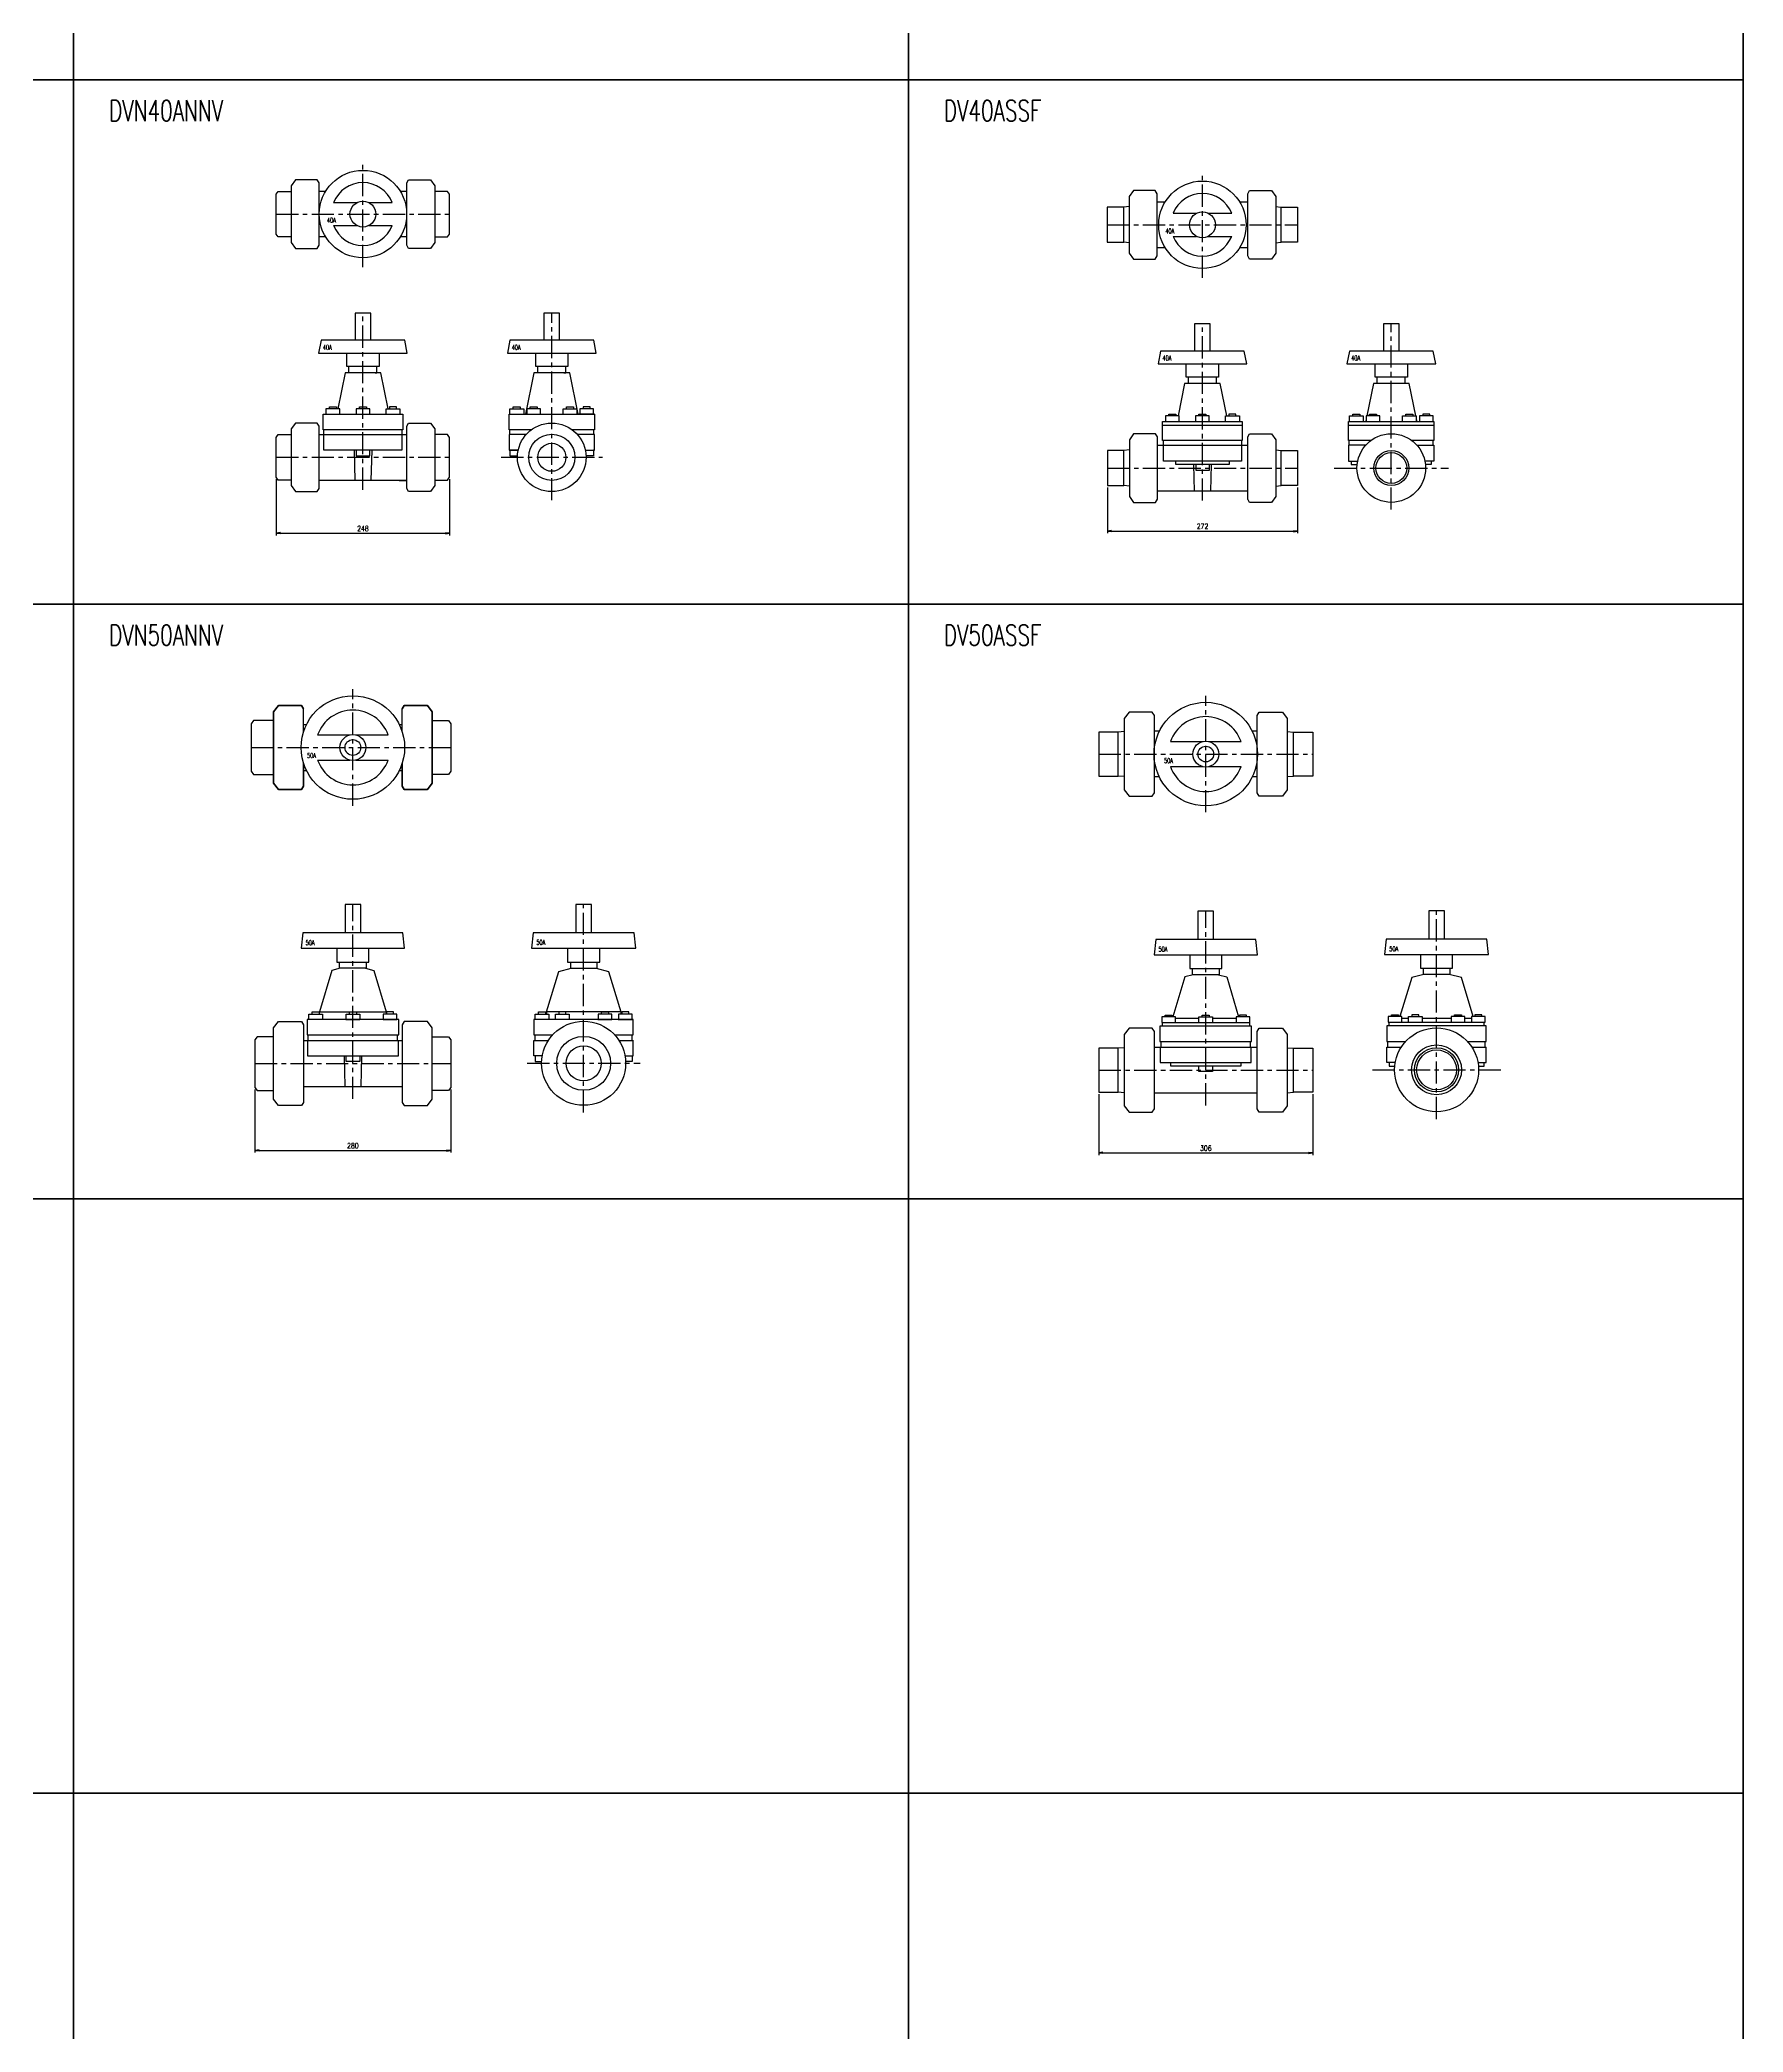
# Model space of a CAD drawing. Header units: millimetres. Extents: x 1711 to 90196, y -23291 to 8516.
# Drawn here: x 31131 to 33566, y -17235 to -14387 of the extents above; entities that cross this region are included whole.
import ezdxf

# ---------------------------------------------------------------- set-up
doc = ezdxf.new("R2010")
doc.units = ezdxf.units.MM
doc.header["$PDMODE"] = 35
doc.linetypes.add('CENTER', pattern=[50.8, 31.75, -6.35, 6.35, -6.35])
for name, color, linetype in [('CEN', 2, 'CENTER'), ('寸法', 2, 'Continuous'), ('配管-CVP', 4, 'Continuous')]:
    doc.layers.add(name, color=color, linetype=linetype)
doc.layers.add('line', color=153, linetype='Continuous', lineweight=50)
doc.styles.add('kpk', font='romans.shx', dxfattribs={"width": 0.7, "bigfont": 'extfont2.shx'})
doc.styles.get("Standard").update_dxf_attribs({"font": 'romans.shx', "bigfont": 'extfont.shx'})
doc.dimstyles.new('KPK-3', dxfattribs={"dimscale": 3, "dimtxt": 2.5, "dimasz": 2, "dimexe": 1, "dimexo": 1, "dimgap": 1, "dimtad": 3, "dimdec": 1, "dimdsep": 46, "dimtxsty": 'kpk', "dimblk": 'OPEN', "dimcen": 2.5, "dimclrd": 2, "dimclre": 2, "dimclrt": 4, "dimadec": 1, "dimazin": 2, "dimtfac": 1, "dimtdec": 1, "dimtmove": 0, "dimatfit": 2, "dimldrblk": 'OPEN', "dimfxl": 0, "dimlwd": -1, "dimlwe": -1, "dimarcsym": 0})

# ---------------------------------------------------------------- blocks, each defined once
blk = doc.blocks.new('_Open')
at = {"color": 0, "linetype": 'ByBlock', "lineweight": -2}
for p, q in [((-1, 0.17), (0, 0)), ((-1, -0.17), (0, 0)), ((0, 0), (-1, 0))]:
    blk.add_line(p, q, dxfattribs=at)
blk = doc.blocks.new('*D3073')
at = {"layer": 'Defpoints', "color": 0, "transparency": 16777216}
for p in [(31469, -15011.9), (31717, -15011.9), (31717, -15092)]:
    blk.add_point(p, dxfattribs=at)
at = {"layer": '寸法', "color": 2, "transparency": 16777216}
for p, q in [((31469, -15014.9), (31469, -15095)), ((31717, -15014.9), (31717, -15095)), ((31475, -15092), (31711, -15092))]:
    blk.add_line(p, q, dxfattribs=at)
at = {"layer": '寸法', "color": 2, "transparency": 16777216, "xscale": 6, "yscale": 6, "zscale": 6, "rotation": 180}
blk.add_blockref('_Open', (31469, -15092), dxfattribs=at)
at = {"layer": '寸法', "color": 2, "transparency": 16777216, "xscale": 6, "yscale": 6, "zscale": 6}
blk.add_blockref('_Open', (31717, -15092), dxfattribs=at)
at = {"layer": '寸法', "color": 4, "transparency": 16777216, "insert": (31593, -15085.3), "char_height": 7.5, "attachment_point": 5, "style": 'kpk', "bg_fill": 3, "box_fill_scale": 1.1, "bg_fill_color": 256, "bg_fill_true_color": 13158600, "bg_fill_transparency": 0}
blk.add_mtext('248', dxfattribs=at)
blk = doc.blocks.new('*D3074')
at = {"layer": 'Defpoints', "color": 0, "transparency": 16777216}
for p in [(31438.6, -15884.4), (31718.6, -15884.4), (31718.6, -15974.4)]:
    blk.add_point(p, dxfattribs=at)
at = {"layer": '寸法', "color": 2, "transparency": 16777216}
for p, q in [((31438.6, -15887.4), (31438.6, -15977.4)), ((31718.6, -15887.4), (31718.6, -15977.4)), ((31444.6, -15974.4), (31712.6, -15974.4))]:
    blk.add_line(p, q, dxfattribs=at)
at = {"layer": '寸法', "color": 2, "transparency": 16777216, "xscale": 6, "yscale": 6, "zscale": 6, "rotation": 180}
blk.add_blockref('_Open', (31438.6, -15974.4), dxfattribs=at)
at = {"layer": '寸法', "color": 2, "transparency": 16777216, "xscale": 6, "yscale": 6, "zscale": 6}
blk.add_blockref('_Open', (31718.6, -15974.4), dxfattribs=at)
at = {"layer": '寸法', "color": 4, "transparency": 16777216, "insert": (31578.6, -15967.6), "char_height": 7.5, "attachment_point": 5, "style": 'kpk', "bg_fill": 3, "box_fill_scale": 1.1, "bg_fill_color": 256, "bg_fill_true_color": 13158600, "bg_fill_transparency": 0}
blk.add_mtext('280', dxfattribs=at)
blk = doc.blocks.new('*D3014')
at = {"layer": 'Defpoints', "color": 0, "transparency": 16777216}
for p in [(32657.3, -15023.8), (32929.3, -15023.8), (32929.3, -15088.9)]:
    blk.add_point(p, dxfattribs=at)
at = {"layer": '寸法', "color": 2, "transparency": 16777216}
for p, q in [((32657.3, -15026.8), (32657.3, -15091.9)), ((32929.3, -15026.8), (32929.3, -15091.9)), ((32663.3, -15088.9), (32923.3, -15088.9))]:
    blk.add_line(p, q, dxfattribs=at)
at = {"layer": '寸法', "color": 2, "transparency": 16777216, "xscale": 6, "yscale": 6, "zscale": 6, "rotation": 180}
blk.add_blockref('_Open', (32657.3, -15088.9), dxfattribs=at)
at = {"layer": '寸法', "color": 2, "transparency": 16777216, "xscale": 6, "yscale": 6, "zscale": 6}
blk.add_blockref('_Open', (32929.3, -15088.9), dxfattribs=at)
at = {"layer": '寸法', "color": 4, "transparency": 16777216, "insert": (32793.3, -15082.1), "char_height": 7.5, "attachment_point": 5, "style": 'kpk', "bg_fill": 3, "box_fill_scale": 1.1, "bg_fill_color": 256, "bg_fill_true_color": 13158600, "bg_fill_transparency": 0}
blk.add_mtext('272', dxfattribs=at)
blk = doc.blocks.new('*D3015')
at = {"layer": 'Defpoints', "color": 0, "transparency": 16777216}
for p in [(32645, -15891.2), (32951, -15891.2), (32951, -15978)]:
    blk.add_point(p, dxfattribs=at)
at = {"layer": '寸法', "color": 2, "transparency": 16777216}
for p, q in [((32645, -15894.2), (32645, -15981)), ((32951, -15894.2), (32951, -15981)), ((32651, -15978), (32945, -15978))]:
    blk.add_line(p, q, dxfattribs=at)
at = {"layer": '寸法', "color": 2, "transparency": 16777216, "xscale": 6, "yscale": 6, "zscale": 6, "rotation": 180}
blk.add_blockref('_Open', (32645, -15978), dxfattribs=at)
at = {"layer": '寸法', "color": 2, "transparency": 16777216, "xscale": 6, "yscale": 6, "zscale": 6}
blk.add_blockref('_Open', (32951, -15978), dxfattribs=at)
at = {"layer": '寸法', "color": 4, "transparency": 16777216, "insert": (32798, -15971.2), "char_height": 7.5, "attachment_point": 5, "style": 'kpk', "bg_fill": 3, "box_fill_scale": 1.1, "bg_fill_color": 256, "bg_fill_true_color": 13158600, "bg_fill_transparency": 0}
blk.add_mtext('306', dxfattribs=at)
blk = doc.blocks.new('A$C6bc3108f')
at = {"layer": 'line'}
for p, q in [((2446.7, -160), (2446.7, -9920)), ((3640, -160), (3640, -9920)), ((0, -2870), (4833.4, -2870)), ((0, -3620), (4833.4, -3620)), ((0, -4470), (4833.4, -4470)), ((0, -5320), (4833.4, -5320))]:
    blk.add_line(p, q, dxfattribs=at)
blk.add_lwpolyline([(0, 0), (4833.4, 0), (4833.4, -9920), (0, -9920), (0, 0), (60, -220)], dxfattribs=at)
at = {"layer": 'line', "char_height": 30, "attachment_point": 4}
for s, insert in [('{\\W0.7;DVN40ANNV}', (2497.4, -2914.1)), ('{\\W0.7;DV40ASSF}', (3690.7, -2914.1)), ('{\\W0.7;DVN50ANNV}', (2497.4, -3664.1)), ('{\\W0.7;DV50ASSF}', (3690.7, -3664.1))]:
    blk.add_mtext(s, dxfattribs=dict(at, insert=insert))

msp = doc.modelspace()

# ---------------------------------------------------------------- linework, layer by layer
at = {"layer": 'CEN'}
for p, q in [((31593.0072, -14711.4959), (31593.0072, -14559.8159)), ((32793.1405, -14726.852), (32793.1405, -14575.172)), ((31469.0072, -14635.6559), (31717.0072, -14635.6559)), ((32657.1405, -14651.012), (32929.1405, -14651.012)), ((31593.0072, -15029.9321), (31593.0072, -14777.132)), ((31863.0072, -15044.9321), (31863.0072, -14777.132)), ((32793.2983, -15045.2882), (32793.2983, -14792.4881)), ((33063.1405, -15058.2882), (33063.1405, -14792.4881)), ((31469.0072, -14983.4321), (31717.0072, -14983.4321)), ((31790.7072, -14983.4321), (31935.3072, -14983.4321)), ((32657.2983, -14998.7882), (32929.2983, -14998.7882)), ((32981.5405, -14998.7882), (33144.7405, -14998.7882)), ((31578.6342, -15481.652), (31578.6342, -15315.122)), ((32797.9626, -15491.0064), (32797.9626, -15324.4764)), ((31433.1342, -15398.387), (31718.6332, -15398.387)), ((32644.9626, -15407.7414), (32950.9626, -15407.7414)), ((31578.6342, -15900.8796), (31578.6342, -15623.3296)), ((31908.5595, -15920.3796), (31908.5595, -15622.8296)), ((32797.9626, -15910.2339), (32797.9626, -15632.6839)), ((33127.888, -15929.7339), (33127.888, -15632.1839)), ((31438.6342, -15850.3796), (31718.6332, -15850.3796)), ((31827.8601, -15849.8796), (31989.259, -15849.8796)), ((32644.9626, -15859.7339), (32950.9626, -15859.7339)), ((33036.088, -15859.2339), (33219.688, -15859.2339))]:
    msp.add_line(p, q, dxfattribs=at)
at = {"layer": '配管-CVP', "color": 0, "linetype": 'ByBlock'}
for p, q in [((31530.2827, -14602.9059), (31539.7748, -14602.9059)), ((31646.2396, -14602.9059), (31655.7317, -14602.9059)), ((31551.1414, -14619.1559), (31584.6406, -14619.1559)), ((31601.3738, -14619.1559), (31634.8731, -14619.1559)), ((32688.5738, -14625.0138), (32680.6905, -14626.012)), ((32728.416, -14618.262), (32739.9081, -14618.262)), ((32751.2746, -14634.512), (32784.7739, -14634.512)), ((32801.5071, -14634.512), (32835.0063, -14634.512)), ((32846.3728, -14618.262), (32857.8649, -14618.262)), ((32897.7071, -14625.0138), (32905.5905, -14626.012)), ((31539.7748, -14668.4059), (31530.2827, -14668.4059)), ((31551.1414, -14652.1559), (31584.6406, -14652.1559)), ((31601.3738, -14652.1559), (31634.8731, -14652.1559)), ((31655.7317, -14668.4059), (31646.2396, -14668.4059)), ((32751.2746, -14667.512), (32784.7739, -14667.512)), ((32801.5071, -14667.512), (32835.0063, -14667.512)), ((32688.5738, -14677.0102), (32680.6905, -14676.012)), ((32740.0627, -14683.762), (32728.416, -14683.762)), ((32857.8649, -14683.762), (32846.2182, -14683.762)), ((32897.7071, -14677.0102), (32905.5905, -14676.012)), ((31573.0072, -14862.432), (31573.0072, -14853.632)), ((31843.0072, -14862.432), (31843.0072, -14853.632)), ((32773.1405, -14877.7882), (32773.1405, -14868.9882)), ((32813.1405, -14877.7882), (32813.1405, -14868.9882)), ((33043.1405, -14877.7882), (33043.1405, -14868.9882)), ((33083.1405, -14877.7882), (33083.1405, -14868.9882)), ((31530.2827, -14950.9321), (31655.7317, -14950.9321)), ((31803.0072, -14950.9321), (31803.0072, -14943.932)), ((31923.0072, -14950.9321), (31923.0072, -14943.932)), ((32736.1405, -14937.2882), (32850.1405, -14937.2882)), ((33002.1405, -14937.2882), (33124.1405, -14937.2882)), ((33027.3405, -14928.8002), (33026.6419, -14932.2882)), ((33098.9405, -14928.8002), (33099.639, -14932.2882)), ((31580.5072, -14973.4321), (31581.5072, -15016.4321)), ((31605.5072, -14973.4321), (31604.5072, -15016.4321)), ((32688.7317, -14972.79), (32680.8483, -14973.7882)), ((32728.7317, -14966.2882), (32857.8649, -14966.2882)), ((32897.8649, -14972.79), (32905.7483, -14973.7882)), ((33003.1405, -14966.2882), (33003.1405, -14959.2882)), ((33123.1405, -14966.2882), (33123.1405, -14959.2882)), ((32780.5567, -14993.7882), (32781.4405, -15031.7882)), ((32805.7242, -14993.7882), (32804.8405, -15031.7882)), ((32688.7317, -15024.7864), (32680.8483, -15023.7882)), ((32857.8649, -15031.7882), (32728.7317, -15031.7882)), ((32897.8649, -15024.7864), (32905.7483, -15023.7882)), ((31508.113, -15375.9646), (31508.113, -15343.087)), ((31649.1553, -15375.9646), (31649.1553, -15343.087)), ((31508.113, -15365.637), (31512.2758, -15365.637)), ((31528.2531, -15380.387), (31574.3622, -15380.387)), ((31582.9062, -15380.387), (31629.0152, -15380.387)), ((31644.9926, -15365.637), (31649.1553, -15365.637)), ((32681.4415, -15375.6037), (32672.6626, -15376.2414)), ((32724.4415, -15374.4914), (32731.8533, -15374.4914)), ((32864.0719, -15374.4914), (32871.4838, -15374.4914)), ((32914.4838, -15375.6037), (32923.2626, -15376.2414)), ((32747.5816, -15389.7414), (32793.6906, -15389.7414)), ((32802.2346, -15389.7414), (32848.3437, -15389.7414)), ((31508.113, -15431.137), (31512.2758, -15431.137)), ((31528.2531, -15416.387), (31574.3622, -15416.387)), ((31582.9062, -15416.387), (31629.0152, -15416.387)), ((31644.9926, -15431.137), (31649.1553, -15431.137)), ((32681.4415, -15439.879), (32672.6626, -15439.2414)), ((32747.5816, -15425.7414), (32793.6906, -15425.7414)), ((32802.2346, -15425.7414), (32848.3437, -15425.7414)), ((32914.4838, -15439.879), (32923.2626, -15439.2414)), ((32724.4415, -15439.9914), (32731.3598, -15439.9914)), ((32864.5655, -15439.9914), (32871.4838, -15439.9914)), ((31889.5595, -15705.0796), (31889.5595, -15713.8796)), ((31927.5595, -15705.0796), (31927.5595, -15713.8796)), ((33108.888, -15713.9339), (33108.888, -15722.7339)), ((33146.888, -15713.9339), (33146.888, -15722.7339)), ((31961.5595, -15776.3796), (31961.5595, -15779.3896)), ((31514.6342, -15817.3796), (31514.6342, -15809.3796)), ((31568.6342, -15787.3796), (31588.6342, -15787.3796)), ((31641.8842, -15787.3796), (31621.8842, -15787.3796)), ((31642.6342, -15817.3796), (31642.6342, -15809.3796)), ((31839.0595, -15817.3796), (31839.0595, -15809.3796)), ((31888.0595, -15787.3796), (31868.0595, -15787.3796)), ((31929.0595, -15787.3796), (31949.0595, -15787.3796)), ((31958.0595, -15787.3796), (31978.0595, -15787.3796)), ((31978.0595, -15817.3796), (31978.0595, -15809.3796)), ((32735.7126, -15791.7339), (32735.7126, -15796.7339)), ((32788.1676, -15785.7339), (32754.5076, -15785.7339)), ((32841.4176, -15785.7339), (32807.7576, -15785.7339)), ((32860.2126, -15791.7339), (32860.2126, -15796.7339)), ((33059.888, -15796.2339), (33059.888, -15791.2339)), ((33078.183, -15785.2339), (33087.593, -15785.2339)), ((33107.183, -15785.2339), (33148.593, -15785.2339)), ((33168.183, -15785.2339), (33177.593, -15785.2339)), ((33195.888, -15796.2339), (33195.888, -15791.2339)), ((31508.113, -15817.3796), (31649.1553, -15817.3796)), ((31959.0546, -15817.3796), (31979.5908, -15817.3796)), ((32681.4415, -15827.5963), (32672.6626, -15828.2339)), ((32724.4415, -15826.7339), (32871.4838, -15826.7339)), ((32733.9626, -15826.7339), (32733.9626, -15818.7339)), ((32861.9626, -15826.7339), (32861.9626, -15818.7339)), ((32914.4838, -15827.5963), (32923.2626, -15828.2339)), ((33058.388, -15826.7339), (33058.388, -15818.7339)), ((33178.3831, -15826.7339), (33198.9193, -15826.7339)), ((33197.388, -15826.7339), (33197.388, -15818.7339)), ((31566.1342, -15839.3796), (31567.1342, -15882.8796)), ((31591.1342, -15839.3796), (31590.1342, -15882.8796)), ((31508.113, -15882.8796), (31649.1553, -15882.8796)), ((32681.4415, -15891.8715), (32672.6626, -15891.2339)), ((32724.4415, -15892.2339), (32871.4838, -15892.2339)), ((32914.4838, -15891.8715), (32923.2626, -15891.2339))]:
    msp.add_line(p, q, dxfattribs=at)
for points in [[(31490.2837, -14668.1559), (31471.9923, -14668.1559), (31469.0072, -14664.1559), (31469.0072, -14607.1559), (31471.9923, -14603.1559), (31490.2837, -14603.1559)], [(31695.7307, -14668.1559), (31714.0221, -14668.1559), (31717.0072, -14664.1559), (31717.0072, -14607.1559), (31714.0221, -14603.1559), (31695.7307, -14603.1559)], [(31604.2572, -14816.1321), (31604.2572, -14777.1321), (31581.7572, -14777.1321), (31581.7572, -14816.1321)], [(31874.2572, -14816.1321), (31874.2572, -14777.1321), (31851.7572, -14777.1321), (31851.7572, -14816.1321)], [(32804.3905, -14831.4882), (32804.3905, -14792.4882), (32781.8905, -14792.4882), (32781.8905, -14831.4882)], [(33074.3905, -14831.4882), (33074.3905, -14792.4882), (33051.8905, -14792.4882), (33051.8905, -14831.4882)], [(31616.0072, -14834.6321), (31616.0072, -14853.632), (31570.0072, -14853.632), (31570.0072, -14834.6321)], [(31886.0072, -14834.6321), (31886.0072, -14853.632), (31840.0072, -14853.632), (31840.0072, -14834.6321)], [(31629.1052, -14913.932), (31618.5903, -14862.432), (31567.4241, -14862.432), (31557.3097, -14913.9323)], [(31610.4061, -14862.432), (31613.0072, -14862.432), (31613.0072, -14853.632)], [(31900.5072, -14921.932), (31888.5903, -14862.432), (31837.4241, -14862.432), (31825.5072, -14921.932)], [(31880.4061, -14862.432), (31883.0072, -14862.432), (31883.0072, -14853.632)], [(32816.1405, -14849.9882), (32816.1405, -14868.9882), (32770.1405, -14868.9882), (32770.1405, -14849.9882)], [(33086.1405, -14849.9882), (33086.1405, -14868.9882), (33040.1405, -14868.9882), (33040.1405, -14849.9882)], [(32828.2176, -14924.2882), (32818.7235, -14877.7882), (32767.5574, -14877.7882), (32758.425, -14924.2882)], [(33098.0368, -14924.2882), (33088.7235, -14877.7882), (33037.5574, -14877.7882), (33028.2442, -14924.2882)], [(31559.8072, -14921.932), (31559.8072, -14913.932), (31540.2072, -14913.932), (31540.2072, -14921.932)], [(31545.0072, -14913.932), (31545.0072, -14911.442), (31555.0072, -14911.442), (31555.0072, -14913.932)], [(31602.8072, -14921.932), (31602.8072, -14913.932), (31583.2072, -14913.932), (31583.2072, -14921.932)], [(31588.0072, -14913.932), (31588.0072, -14911.442), (31598.0072, -14911.442), (31598.0072, -14913.932)], [(31626.2072, -14921.932), (31626.2072, -14913.932), (31645.8072, -14913.932), (31645.8072, -14921.932)], [(31641.0072, -14913.932), (31641.0072, -14911.442), (31631.0072, -14911.442), (31631.0072, -14913.932)], [(31833.9271, -14943.932), (31802.0072, -14943.932), (31802.0072, -14921.932), (31924.0072, -14921.932), (31901.4487, -14921.932)], [(31803.2072, -14921.932), (31803.2072, -14913.932), (31822.8072, -14913.932), (31822.8072, -14921.932)], [(31808.0072, -14913.932), (31808.0072, -14911.442), (31818.0072, -14911.442), (31818.0072, -14913.932)], [(31846.8072, -14921.932), (31846.8072, -14913.932), (31827.2072, -14913.932), (31827.2072, -14921.932)], [(31832.0072, -14913.932), (31832.0072, -14911.442), (31842.0072, -14911.442), (31842.0072, -14913.932)], [(31879.2072, -14921.932), (31879.2072, -14913.932), (31898.8072, -14913.932), (31898.8072, -14921.932)], [(31884.0072, -14913.932), (31884.0072, -14911.442), (31894.0072, -14911.442), (31894.0072, -14913.932)], [(31924.0072, -14921.932), (31924.0072, -14943.932), (31892.0873, -14943.932)], [(31922.8072, -14921.932), (31922.8072, -14913.932), (31903.2072, -14913.932), (31903.2072, -14921.932)], [(31918.0072, -14913.932), (31918.0072, -14911.442), (31908.0072, -14911.442), (31908.0072, -14913.932)], [(32759.9405, -14932.2882), (32759.9405, -14924.2882), (32740.3405, -14924.2882), (32740.3405, -14932.2882)], [(32745.1405, -14924.2882), (32745.1405, -14921.7982), (32755.1405, -14921.7982), (32755.1405, -14924.2882)], [(32802.9405, -14932.2882), (32802.9405, -14924.2882), (32783.3404, -14924.2882), (32783.3405, -14932.2882)], [(32788.1405, -14924.2882), (32788.1405, -14921.7982), (32798.1405, -14921.7982), (32798.1405, -14924.2882)], [(32826.3405, -14932.2882), (32826.3404, -14924.2882), (32845.9405, -14924.2882), (32845.9405, -14932.2882)], [(32841.1405, -14924.2882), (32841.1405, -14921.7982), (32831.1405, -14921.7982), (32831.1405, -14924.2882)], [(33003.3405, -14932.2882), (33003.3405, -14924.2882), (33022.9405, -14924.2882), (33022.9405, -14932.2882)], [(33008.1405, -14924.2882), (33008.1405, -14921.7982), (33018.1405, -14921.7982), (33018.1405, -14924.2882)], [(33046.9405, -14932.2882), (33046.9405, -14924.2882), (33027.3404, -14924.2882), (33027.3405, -14932.2882)], [(33032.1405, -14924.2882), (33032.1405, -14921.7982), (33042.1405, -14921.7982), (33042.1405, -14924.2882)], [(33079.3405, -14932.2882), (33079.3405, -14924.2882), (33098.9405, -14924.2882), (33098.9405, -14932.2882)], [(33084.1405, -14924.2882), (33084.1405, -14921.7982), (33094.1405, -14921.7982), (33094.1405, -14924.2882)], [(33122.9405, -14932.2882), (33122.9405, -14924.2882), (33103.3404, -14924.2882), (33103.3405, -14932.2882)], [(33118.1405, -14924.2882), (33118.1405, -14921.7982), (33108.1405, -14921.7982), (33108.1405, -14924.2882)], [(31648.7572, -14943.932), (31648.7572, -14973.4321), (31537.2572, -14973.4321), (31537.2572, -14943.9321)], [(31826.2696, -14950.9321), (31802.0072, -14950.9321), (31802.0072, -14973.4321), (31814.4593, -14973.4321), (31803.2072, -14973.4321), (31803.2072, -14981.4321), (31813.9572, -14981.4321)], [(31924.0072, -14973.4321), (31924.0072, -14950.9321), (31899.7448, -14950.9321)], [(33034.0604, -14959.2882), (33002.1405, -14959.2882), (33002.1405, -14932.2882), (33124.1405, -14932.2882), (33124.1405, -14959.2882), (33092.2205, -14959.2882)], [(31583.2072, -14973.4321), (31583.2072, -14981.4321), (31602.8072, -14981.4321), (31602.8072, -14973.4321)], [(31911.5552, -14973.4321), (31924.0072, -14973.4321), (31922.8072, -14973.4321), (31922.8072, -14981.4321), (31912.0572, -14981.4321)], [(32848.8905, -14959.2882), (32848.8905, -14988.7882), (32737.3905, -14988.7882), (32737.3905, -14959.2882)], [(33026.4028, -14966.2882), (33002.1405, -14966.2882), (33002.1405, -14988.7882), (33015.1206, -14988.7882)], [(33099.8781, -14966.2882), (33124.1405, -14966.2882), (33124.1405, -14988.7882), (33111.1603, -14988.7882)], [(32831.167, -14988.7882), (32831.167, -14993.7882), (32755.167, -14993.7882), (32755.167, -14988.7882)], [(32783.4983, -14993.7882), (32783.4983, -15001.7882), (32803.0983, -15001.7882), (32803.0983, -14993.7882)], [(33005.8905, -14988.7882), (33005.8905, -14993.7882), (33014.346, -14993.7882)], [(33120.3905, -14988.7882), (33120.3905, -14993.7882), (33111.9349, -14993.7882)], [(31464.8547, -15359.887), (31436.5092, -15359.887), (31433.1342, -15364.387), (31433.1342, -15432.387), (31436.5092, -15436.887), (31464.8547, -15436.887)], [(31692.4136, -15359.887), (31715.2582, -15359.887), (31718.6332, -15364.387), (31718.6332, -15432.387), (31715.2582, -15436.887), (31692.4136, -15436.887)], [(31589.8842, -15663.3296), (31589.8842, -15622.8296), (31567.3842, -15622.8296), (31567.3842, -15663.3296)], [(31919.8096, -15663.3296), (31919.8096, -15622.8296), (31897.3096, -15622.8296), (31897.3096, -15663.3296)], [(32809.2126, -15672.6839), (32809.2126, -15632.1839), (32786.7126, -15632.1839), (32786.7126, -15672.6839)], [(33139.138, -15672.1839), (33139.138, -15631.6839), (33116.638, -15631.6839), (33116.638, -15672.1839)], [(31555.6341, -15685.4214), (31555.6341, -15705.0796), (31601.6342, -15705.0796), (31601.6342, -15685.4868)], [(31885.5595, -15685.4214), (31885.5595, -15705.0796), (31931.5596, -15705.0796), (31931.5596, -15685.4868)], [(32774.9626, -15694.7757), (32774.9626, -15714.4339), (32820.9627, -15714.4339), (32820.9627, -15694.8411)], [(33104.888, -15694.2757), (33104.888, -15713.9339), (33150.8881, -15713.9339), (33150.8881, -15694.3411)], [(31560.6342, -15713.8796), (31548.6342, -15716.9653), (31531.1342, -15776.3796)], [(31597.6341, -15705.0796), (31597.6341, -15713.8796), (31559.6341, -15713.8796), (31559.6341, -15705.0796)], [(31596.6342, -15713.8796), (31608.6342, -15716.9653), (31626.1342, -15776.3796)], [(31855.5595, -15776.3796), (31873.0595, -15718.3796), (31890.5595, -15713.8796), (31926.5595, -15713.8796), (31944.0595, -15718.3796), (31961.5595, -15776.3796), (31855.5595, -15776.3796), (31855.5595, -15779.3896)], [(32779.9626, -15723.2339), (32767.9626, -15726.3196), (32751.0782, -15783.6439)], [(32816.9626, -15714.4339), (32816.9626, -15723.2339), (32778.9626, -15723.2339), (32778.9626, -15714.4339)], [(32815.9626, -15723.2339), (32827.9626, -15726.3196), (32844.847, -15783.6439)], [(33180.2574, -15783.1439), (33163.388, -15727.2339), (33145.888, -15722.7339), (33109.888, -15722.7339), (33092.388, -15727.2339), (33075.5186, -15783.1439)], [(31520.3842, -15779.3896), (31520.3842, -15776.4896), (31530.3842, -15776.4896), (31530.3842, -15779.3896)], [(31531.1342, -15779.3896), (31531.1342, -15776.3796), (31626.1342, -15776.3796), (31626.1342, -15779.3896)], [(31573.6342, -15779.3896), (31573.6342, -15776.4896), (31583.6342, -15776.4896), (31583.6342, -15779.3896)], [(31636.8842, -15779.3896), (31636.8842, -15776.4896), (31626.8842, -15776.4896), (31626.8842, -15779.3896)], [(31844.0595, -15779.3896), (31844.0595, -15776.4896), (31854.0595, -15776.4896), (31854.0595, -15779.3896)], [(31883.0595, -15779.3896), (31883.0595, -15776.4896), (31873.0595, -15776.4896), (31873.0595, -15779.3896)], [(31934.0595, -15779.3896), (31934.0595, -15776.4896), (31944.0595, -15776.4896), (31944.0595, -15779.3896)], [(31973.0595, -15779.3896), (31973.0595, -15776.4896), (31963.0595, -15776.4896), (31963.0595, -15779.3896)], [(32739.7126, -15783.6439), (32739.7126, -15780.8439), (32749.7126, -15780.8439), (32749.7126, -15783.6439)], [(32792.9626, -15783.6439), (32792.9626, -15780.8439), (32802.9626, -15780.8439), (32802.9626, -15783.6439)], [(32856.2126, -15783.6439), (32856.2126, -15780.8439), (32846.2126, -15780.8439), (32846.2126, -15783.6439)], [(33063.388, -15783.1439), (33063.388, -15780.3439), (33073.388, -15780.3439), (33073.388, -15783.1439)], [(33102.388, -15783.1439), (33102.388, -15780.3439), (33092.388, -15780.3439), (33092.388, -15783.1439)], [(33153.388, -15783.1439), (33153.388, -15780.3439), (33163.388, -15780.3439), (33163.388, -15783.1439)], [(33192.388, -15783.1439), (33192.388, -15780.3439), (33182.388, -15780.3439), (33182.388, -15783.1439)], [(31952.8963, -15809.3796), (31979.5595, -15809.3796), (31979.5595, -15787.3796), (31837.5595, -15787.3796), (31837.5595, -15809.3796), (31864.2227, -15809.3796)], [(32754.5076, -15791.7339), (32754.5076, -15783.6439), (32734.9176, -15783.6439), (32734.9176, -15791.7339), (32861.0076, -15791.7339), (32861.0076, -15783.6439), (32841.4176, -15783.6439), (32841.4176, -15791.7339)], [(32788.1676, -15791.7339), (32788.1676, -15783.6439), (32807.7576, -15783.6439), (32807.7576, -15791.7339)], [(33172.2248, -15818.7339), (33198.888, -15818.7339), (33198.888, -15796.2339), (33056.888, -15796.2339), (33056.888, -15818.7339), (33083.5512, -15818.7339)], [(33078.183, -15791.2339), (33078.183, -15783.1439), (33058.593, -15783.1439), (33058.593, -15791.2339), (33197.183, -15791.2339), (33197.183, -15783.1439), (33177.593, -15783.1439), (33177.593, -15791.2339)], [(33087.593, -15791.2339), (33087.593, -15783.1439), (33107.183, -15783.1439), (33107.183, -15791.2339)], [(33168.183, -15791.2339), (33168.183, -15783.1439), (33148.593, -15783.1439), (33148.593, -15791.2339)], [(31513.6342, -15817.3796), (31513.6342, -15839.3796), (31643.6342, -15839.3796), (31643.6342, -15817.3796)], [(31848.8624, -15839.3796), (31837.5595, -15839.3796), (31837.5595, -15817.3796), (31858.0645, -15817.3796)], [(31968.2567, -15839.3796), (31979.5595, -15839.3796), (31979.5595, -15817.3796)], [(32732.9626, -15826.7339), (32732.9626, -15848.7339), (32862.9626, -15848.7339), (32862.9626, -15826.7339)], [(33068.1908, -15848.7339), (33056.888, -15848.7339), (33056.888, -15826.7339), (33077.3929, -15826.7339)], [(33187.0129, -15848.7339), (33198.888, -15848.7339), (33198.888, -15826.7339)], [(31588.4292, -15839.3796), (31588.4292, -15847.3696), (31568.8392, -15847.3696), (31568.8392, -15839.3796)], [(31839.2645, -15839.3796), (31839.2645, -15847.3696), (31848.5109, -15847.3696)], [(31977.8545, -15839.3796), (31977.8545, -15847.3696), (31968.6081, -15847.3696)], [(32847.9626, -15848.7339), (32847.9626, -15853.7339), (32747.9626, -15853.7339), (32747.9626, -15848.7339)], [(32807.7576, -15853.7339), (32807.7576, -15861.8239), (32788.1676, -15861.8239), (32788.1676, -15853.7339)], [(33059.888, -15848.7339), (33059.888, -15853.7339), (33068.0904, -15853.7339)], [(33187.6856, -15853.7339), (33195.888, -15853.7339), (33195.888, -15848.7339)]]:
    msp.add_lwpolyline(points, dxfattribs=at)
for points in [[(31530.2827, -14680.1559), (31530.2827, -14591.1559), (31527.6827, -14586.6059), (31496.398, -14586.6059), (31490.2827, -14595.1559), (31490.2827, -14676.1559), (31496.398, -14684.7059), (31527.6827, -14684.7059)], [(31655.7317, -14680.1559), (31655.7317, -14591.1559), (31658.3317, -14586.6059), (31689.6165, -14586.6059), (31695.7317, -14595.1559), (31695.7317, -14676.1559), (31689.6165, -14684.7059), (31658.3317, -14684.7059)], [(32728.416, -14695.512), (32728.416, -14606.512), (32725.816, -14601.962), (32694.5312, -14601.962), (32688.416, -14610.512), (32688.416, -14691.512), (32694.5312, -14700.062), (32725.816, -14700.062)], [(32857.8649, -14695.512), (32857.8649, -14606.512), (32860.4649, -14601.962), (32891.7497, -14601.962), (32897.8649, -14610.512), (32897.8649, -14691.512), (32891.7497, -14700.062), (32860.4649, -14700.062)], [(32657.1405, -14626.012), (32657.1405, -14676.012), (32680.6905, -14676.012), (32680.6905, -14626.012)], [(32929.1405, -14626.012), (32929.1405, -14676.012), (32905.5905, -14676.012), (32905.5905, -14626.012)], [(31533.1034, -14816.1321), (31529.5457, -14834.6321), (31656.4688, -14834.6321), (31652.9111, -14816.1321)], [(31803.1034, -14816.1321), (31799.5457, -14834.6321), (31926.4688, -14834.6321), (31922.9111, -14816.1321)], [(32733.2366, -14831.4882), (32729.6789, -14849.9882), (32856.602, -14849.9882), (32853.0443, -14831.4882)], [(33003.2366, -14831.4882), (32999.6789, -14849.9882), (33126.602, -14849.9882), (33123.0443, -14831.4882)], [(31536.0072, -14943.932), (31536.0072, -14921.932), (31650.0072, -14921.932), (31650.0072, -14943.932)], [(32736.1405, -14959.2882), (32736.1405, -14932.2882), (32850.1405, -14932.2882), (32850.1405, -14959.2882)], [(31472.1195, -15338.337), (31465.113, -15347.387), (31465.113, -15449.387), (31472.1195, -15458.437), (31505.113, -15458.437), (31508.113, -15453.687), (31508.113, -15420.8095), (31508.113, -15453.687), (31505.113, -15458.437), (31472.1195, -15458.437), (31465.113, -15449.387), (31465.113, -15347.387), (31472.1195, -15338.337), (31505.113, -15338.337), (31508.113, -15343.087), (31505.113, -15338.337)], [(31685.1489, -15338.337), (31692.1553, -15347.387), (31692.1553, -15449.387), (31685.1489, -15458.437), (31652.1553, -15458.437), (31649.1553, -15453.687), (31649.1553, -15420.8095), (31649.1553, -15453.687), (31652.1553, -15458.437), (31685.1489, -15458.437), (31692.1553, -15449.387), (31692.1553, -15347.387), (31685.1489, -15338.337), (31652.1553, -15338.337), (31649.1553, -15343.087), (31652.1553, -15338.337)], [(32688.4479, -15347.6914), (32681.4415, -15356.7414), (32681.4415, -15458.7414), (32688.4479, -15467.7914), (32721.4415, -15467.7914), (32724.4415, -15463.0414), (32724.4415, -15352.4414), (32721.4415, -15347.6914)], [(32871.4838, -15463.0414), (32871.4838, -15352.4414), (32874.4838, -15347.6914), (32907.4773, -15347.6914), (32914.4838, -15356.7414), (32914.4838, -15458.7414), (32907.4773, -15467.7914), (32874.4838, -15467.7914)], [(32644.9626, -15376.2414), (32644.9626, -15439.2414), (32672.6626, -15439.2414), (32672.6626, -15376.2414)], [(32950.9626, -15376.2414), (32950.9626, -15439.2414), (32923.2626, -15439.2414), (32923.2626, -15376.2414)], [(31507.0961, -15663.3296), (31504.6342, -15685.4868), (31652.6342, -15685.4868), (31650.1723, -15663.3296)], [(31836.5596, -15663.3296), (31834.0977, -15685.4868), (31983.0215, -15685.4868), (31980.5596, -15663.3296)], [(32726.4245, -15672.6839), (32723.9626, -15694.8411), (32871.9626, -15694.8411), (32869.5007, -15672.6839)], [(33055.888, -15672.1839), (33053.4261, -15694.3411), (33202.3499, -15694.3411), (33199.888, -15672.1839)], [(31535.1792, -15787.3796), (31515.5892, -15787.3796), (31515.5892, -15779.3896), (31535.1792, -15779.3896)], [(31588.4292, -15787.3796), (31568.8392, -15787.3796), (31568.8392, -15779.3896), (31588.4292, -15779.3896)], [(31622.0892, -15787.3796), (31641.6792, -15787.3796), (31641.6792, -15779.3896), (31622.0892, -15779.3896)], [(31858.8545, -15787.3796), (31839.2645, -15787.3796), (31839.2645, -15779.3896), (31858.8545, -15779.3896)], [(31887.8545, -15779.3896), (31887.8545, -15787.3796), (31868.2645, -15787.3796), (31868.2645, -15779.3896)], [(31948.8545, -15787.3796), (31948.8545, -15779.3896), (31929.2645, -15779.3896), (31929.2645, -15787.3796)], [(31958.2645, -15787.3796), (31977.8545, -15787.3796), (31977.8545, -15779.3896), (31958.2645, -15779.3896)], [(31513.1342, -15787.3796), (31513.1342, -15809.3796), (31644.1342, -15809.3796), (31644.1342, -15787.3796)], [(32732.4626, -15796.7339), (32732.4626, -15818.7339), (32863.4626, -15818.7339), (32863.4626, -15796.7339)]]:
    msp.add_lwpolyline(points, close=True, dxfattribs=at)
for centre, radius in [((31593.0072, -14635.6559), 62.5), ((32793.1405, -14651.012), 62.5), ((31593.0072, -14635.6559), 18.5), ((32793.1405, -14651.012), 18.5), ((31863.0072, -14983.4321), 49.05), ((31863.0072, -14983.4321), 33), ((33063.1405, -14998.7882), 49.05), ((31863.0072, -14983.4321), 20), ((33063.1405, -14998.7882), 25), ((33063.1405, -14998.7882), 22), ((31578.6342, -15398.387), 74), ((32797.9626, -15407.7414), 74), ((31578.6342, -15398.387), 18.5), ((31578.6342, -15398.387), 11.25), ((32797.9626, -15407.7414), 18.5), ((32797.9626, -15407.7414), 11.25), ((31908.5595, -15849.8796), 60.05), ((33127.888, -15859.2339), 60.05), ((31908.5595, -15849.8796), 38.5), ((31908.5595, -15849.8796), 25), ((33127.888, -15859.2339), 35.6608), ((33127.888, -15859.2339), 31.5), ((33127.888, -15859.2339), 28.5)]:
    msp.add_circle(centre, radius, dxfattribs=at)
for centre, radius, start, end in [((31593.0072, -14635.6559), 45, 21.510188, 158.489812), ((32793.1405, -14651.012), 45, 21.510188, 158.489812), ((31593.0072, -14635.6559), 45, 201.510188, 338.489812), ((32793.1405, -14651.012), 45, 201.510188, 338.489812), ((31578.6342, -15398.387), 53.5, 19.660651, 160.339349), ((32797.9626, -15407.7414), 53.5, 19.660651, 160.339349), ((31578.6342, -15398.387), 53.5, 199.660651, 340.339349), ((31609.1955, -15432.4088), 12, 7.109461, 9.43841), ((32797.9626, -15407.7414), 53.5, 199.660651, 340.339349), ((32828.524, -15441.7631), 12, 7.109461, 9.43841)]:
    msp.add_arc(centre, radius, start, end, dxfattribs=at)

# ---------------------------------------------------------------- texts
at = {"layer": 'Defpoints', "color": 6, "linetype": 'ByBlock', "style": 'kpk', "width": 0.6}
for s, p in [('40A', (31541.6119, -14647.9039)), ('40A', (32740.2462, -14663.2579)), ('40A', (31535.7641, -14829.7332)), ('40A', (31805.7641, -14829.7332)), ('40A', (32736.0552, -14845.0893)), ('40A', (33005.8973, -14845.0893)), ('50A', (31513.158, -15413.2674)), ('50A', (32738.3702, -15420.5656)), ('50A', (31511.1036, -15680.8146)), ('50A', (31841.029, -15680.3146)), ('50A', (32730.432, -15690.1689)), ('50A', (33060.3574, -15689.6689))]:
    msp.add_text(s, height=7, dxfattribs=at).set_placement(p)

# ---------------------------------------------------------------- next in the draw order: dimensions: what is measured, and where the dimension line sits
at = {"layer": '寸法'}
for base, p1, p2, picture, middle in [((31717.0072, -15092.041), (31469.0072, -15011.9321), (31717.0072, -15011.9321), '*D3073', (31593.0072, -15085.291)), ((32929.2983, -15088.8756), (32657.2983, -15023.7882), (32929.2983, -15023.7882), '*D3014', (32793.2983, -15082.1256)), ((31718.6332, -15974.3648), (31438.6342, -15884.3796), (31718.6332, -15884.3796), '*D3074', (31578.6337, -15967.6148)), ((32950.9626, -15977.9982), (32644.9626, -15891.2339), (32950.9626, -15891.2339), '*D3015', (32797.9626, -15971.2482))]:
    dim = msp.add_linear_dim(base=base, p1=p1, p2=p2, dimstyle='KPK-3', dxfattribs=at)
    dim.commit()
    dim.dimension.update_dxf_attribs({"geometry": picture, "text_midpoint": middle})

# ---------------------------------------------------------------- next in the draw order: linework, layer by layer
at = {"layer": '配管-CVP', "color": 0, "linetype": 'ByBlock'}
for points in [[(31490.2837, -15015.9321), (31471.9923, -15015.9321), (31469.0072, -15011.9321), (31469.0072, -14954.9321), (31471.9923, -14950.9321), (31490.2837, -14950.9321)], [(31695.7307, -15015.9321), (31714.0221, -15015.9321), (31717.0072, -15011.9321), (31717.0072, -14954.9321), (31714.0221, -14950.9321), (31695.7307, -14950.9321)], [(32728.7317, -15043.7882), (32728.7317, -14954.2882), (32726.1317, -14949.7382), (32694.8469, -14949.7382), (32688.7317, -14958.2882), (32688.7317, -15039.2882), (32694.8469, -15047.8382), (32726.1317, -15047.8382), (32728.7317, -15043.2882)], [(32857.8649, -15043.7882), (32857.8649, -14954.2882), (32860.4649, -14949.7382), (32891.7497, -14949.7382), (32897.8649, -14958.2882), (32897.8649, -15039.2882), (32891.7497, -15047.8382), (32860.4649, -15047.8382), (32857.8649, -15043.2882)], [(31645.0072, -15016.4321), (31655.7317, -15016.4321), (31530.2827, -15016.4321)], [(31464.8547, -15811.8796), (31442.0092, -15811.8796), (31438.6342, -15816.3796), (31438.6342, -15884.3796), (31442.0092, -15888.8796), (31464.8547, -15888.8796)], [(31692.4136, -15811.8796), (31715.2582, -15811.8796), (31718.6332, -15816.3796), (31718.6332, -15884.3796), (31715.2582, -15888.8796), (31692.4136, -15888.8796)]]:
    msp.add_lwpolyline(points, dxfattribs=at)
for points in [[(31530.2827, -15027.9321), (31530.2827, -14938.9321), (31527.6827, -14934.3821), (31496.398, -14934.3821), (31490.2827, -14942.9321), (31490.2827, -15023.9321), (31496.398, -15032.4821), (31527.6827, -15032.4821)], [(31655.7317, -15027.9321), (31655.7317, -14938.9321), (31658.3317, -14934.3821), (31689.6165, -14934.3821), (31695.7317, -14942.9321), (31695.7317, -15023.9321), (31689.6165, -15032.4821), (31658.3317, -15032.4821)], [(32657.2983, -14973.7882), (32657.2983, -15023.7882), (32680.8483, -15023.7882), (32680.8483, -14973.7882)], [(32929.2983, -14973.7882), (32929.2983, -15023.7882), (32905.7483, -15023.7882), (32905.7483, -14973.7882)], [(31465.113, -15799.3796), (31472.1195, -15790.3296), (31505.113, -15790.3296), (31508.113, -15795.0796), (31508.113, -15905.6796), (31505.113, -15910.4296), (31472.1195, -15910.4296), (31465.113, -15901.3796)], [(31692.1553, -15799.3796), (31685.1489, -15790.3296), (31652.1553, -15790.3296), (31649.1553, -15795.0796), (31649.1553, -15905.6796), (31652.1553, -15910.4296), (31685.1489, -15910.4296), (31692.1553, -15901.3796)], [(32681.4415, -15808.7339), (32681.4415, -15910.7339), (32688.4479, -15919.7839), (32721.4415, -15919.7839), (32724.4415, -15915.0339), (32724.4415, -15804.4339), (32721.4415, -15799.6839), (32688.4479, -15799.6839)], [(32907.4773, -15919.7839), (32874.4838, -15919.7839), (32871.4838, -15915.0339), (32871.4838, -15804.4339), (32874.4838, -15799.6839), (32907.4773, -15799.6839), (32914.4838, -15808.7339), (32914.4838, -15910.7339)], [(32644.9626, -15828.2339), (32644.9626, -15891.2339), (32672.6626, -15891.2339), (32672.6626, -15828.2339)], [(32950.9626, -15828.2339), (32950.9626, -15891.2339), (32923.2626, -15891.2339), (32923.2626, -15828.2339)]]:
    msp.add_lwpolyline(points, close=True, dxfattribs=at)

# ---------------------------------------------------------------- next in the draw order: block references
at = {"layer": 'line', "linetype": 'ByBlock'}
msp.add_blockref('A$C6bc3108f', (28732.7815, -11573.6234), dxfattribs=at)

doc.saveas('drawing.dxf')
